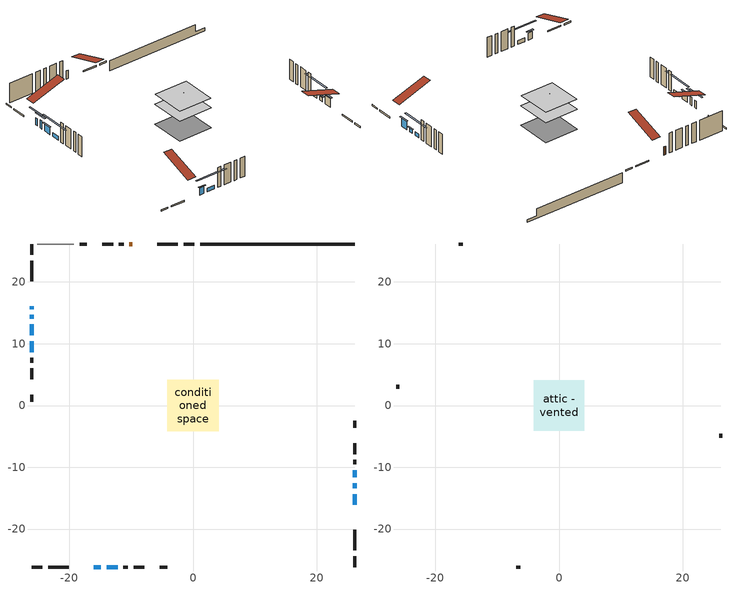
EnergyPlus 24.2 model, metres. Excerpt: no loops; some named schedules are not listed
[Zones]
conditioned space
 floor adiabatic (AdiabaticFloorConstruction): -4.2,-4.2 -4.2,4.2 4.2,4.2 4.2,-4.2 z3.66
 floor foundation (Slab1 construction): -4.21,-4.21 -4.21,4.21 4.21,4.21 4.21,-4.21 z-1.22
 wall outside (RimJoist1 construction): 0.23,26.15 -1.52,26.15 / -26.15,-26.15 -24.4,-26.15 / -26.15,26.15 -26.15,24.4 / 26.15,-26.15 26.15,-24.4 z1.22:1.52
 wall outside (RimJoist2 construction): -2.45,26.15 -5.82,26.15 / -23.47,-26.15 -20.1,-26.15 / -26.15,23.47 -26.15,20.1 / 26.15,-23.47 26.15,-20.1 z1.22:1.52
 wall outside (AdiabaticWallConstruction 1): -9.83,26.15 -10.32,26.15 z1.22:3.25
 wall outside (AdiabaticWallConstruction): -26.15,16.09 -26.15,15.58 / -26.15,13.12 -26.15,11.34 / -16.09,-26.15 -14.92,-26.15 z1.22:2.95; -26.15,14.66 -26.15,14.04 z1.22:3.25; 26.15,-16.09 26.15,-14.36 z1.22:3.28; 26.15,-13.44 26.15,-12.57 / 26.15,-11.65 26.15,-10.48 / -14,-26.15 -12.22,-26.15 / -26.15,10.41 -26.15,8.63 z1.22:2.14
 wall outside (Wall1 construction): -11.25,26.15 -12,26.15 / -11.29,-26.15 -10.54,-26.15 / -26.15,7.7 -26.15,6.95 / 26.15,-9.55 26.15,-8.8 z1.22:6.1
 wall outside (Wall2 construction): -12.93,26.15 -14.66,26.15 / -9.61,-26.15 -7.88,-26.15 / -26.15,6.02 -26.15,4.29 / 26.15,-7.87 26.15,-6.13 z1.22:6.1
 wall outside (Wall5 construction): -17.18,26.15 -18.34,26.15 / -5.36,-26.15 -4.2,-26.15 / -26.15,1.78 -26.15,0.61 / 26.15,-3.62 26.15,-2.45 z1.22:6.1
 wall foundation (FoundationWall1 construction): 1.16,26.15,-1.22 1.16,26.15,1.22 23.65,26.15,1.22 23.65,26.15,-0.51 26.15,26.15,-0.51 26.15,26.15,-1.22
 wall adiabatic (Wall6 construction): -19.27,26.15 -25.22,26.15 z1.22:6.1
 window (WindowConstruction 5): -26.15,16.09 -26.15,15.58 z1.22:2.95
 window (WindowConstruction): -26.15,14.65 -26.15,14.05 z1.22:3.25
 window (WindowConstruction 1): -26.15,13.12 -26.15,11.34 z1.22:2.95
 window (WindowConstruction 2): -16.09,-26.15 -14.93,-26.15 z1.22:2.95
 window (WindowConstruction 3): 26.15,-16.09 26.15,-14.36 z1.22:3.28
 window (WindowConstruction 4): 26.15,-13.44 26.15,-12.57 z1.22:2.13
 window (WindowConstruction 6): 26.15,-11.64 26.15,-10.48 z1.22:2.13
 window (WindowConstruction 7): -14,-26.15 -12.22,-26.15 z1.22:2.13
 window (WindowConstruction 8): -26.15,10.41 -26.15,8.63 z1.22:2.13
 door (Door): -9.83,26.15 -10.32,26.15 z1.22:3.25
 ceiling adiabatic (AdiabaticFloorConstruction): 4.2,-4.2 4.2,4.2 -4.2,4.2 -4.2,-4.2 z3.66
attic - vented
 floor to conditioned space (Floor1 construction Reversed): -4.09,-4.09 -4.09,4.09 4.09,4.09 4.09,-4.09 z6.1
 floor to conditioned space (Floor2 construction Reversed): -1,-1 -1,1 1,1 1,-1 z6.1
 wall outside (Wall3 construction): -15.59,26.15 -16.25,26.15 / -6.95,-26.15 -6.29,-26.15 / -26.15,3.36 -26.15,2.71 / 26.15,-5.21 26.15,-4.55 z1.22:6.1
 roof outside (Roof1 construction): -8.9,26.15,6.1 -8.9,18,8.81 -6.75,18,8.81 -6.75,26.15,6.1; -17.02,-26.15,6.1 -17.02,-18,8.81 -19.17,-18,8.81 -19.17,-26.15,6.1; -26.15,17.02,6.1 -18,17.02,8.81 -18,19.17,8.81 -26.15,19.17,6.1; 26.15,-17.02,6.1 18,-17.02,8.81 18,-19.17,8.81 26.15,-19.17,6.1
shading: -26.15,13.76 -26.15,17.92 -26.45,17.92 -26.45,13.76 z4.78; -26.15,12.83 -26.15,15.87 -26.45,15.87 -26.45,12.83 z4.47; -26.15,11.04 -26.15,13.42 -26.45,13.42 -26.45,11.04 z3.25; -14.63,-26.15 -16.39,-26.15 -16.39,-26.45 -14.63,-26.45 z3.25; 26.15,-14.07 26.15,-16.39 26.45,-16.39 26.45,-14.07 z3.58; 26.15,-12.27 26.15,-13.73 26.45,-13.73 26.45,-12.27 z2.43; 26.15,-7.43 26.15,-14.7 26.45,-14.7 26.45,-7.43 z5.19; -9.17,-26.15 -17.05,-26.15 -17.05,-26.45 -9.17,-26.45 z5.19; -26.15,5.58 -26.15,13.46 -26.45,13.46 -26.45,5.58 z5.19
[Building]
Building 1: Terrain=Suburbs
[Site:Location]
Quebec Intl AP_QC: Latitude {deg}=46.8; Longitude {deg}=-71.38; Time Zone {hr}=-5; Elevation {m}=74; Keep Site Location Information=Yes
[Site:GroundTemperature:Shallow]
0.0108218, -2.24938, -2.43038, -1.3578, 2.94801, 7.23376, 10.9493, 13.303, 13.5029, 11.5886, 7.96783, 3.81355
[Site:WaterMainsTemperature]
Calculation Method=Schedule; Temperature Schedule=mains temperature schedule
[Material] Roughness=Rough; Thermal Absorptance=0.9
Name | Thickness {m} | Conductivity {W/m-K} | Density {kg/m3} | Specific Heat {J/kg-K} | Solar Absorptance | Visible Absorptance
asphalt or fiberglass shingles | 0.00635 | 0.162714 | 1121.4 | 1465.45 | 0.4 | 0.4
ceiling loosefill ins | 0.254 | 0.0480833 | 16.02 | 1046.75 | 0.7 | 0.7
ceiling stud and cavity | 0.1397 | 0.181965 | 65.682 | 1177.47 | 0.7 | 0.7
ceiling stud and cavity 1 | 0.1397 | 0.193504 | 65.682 | 1177.47 | 0.7 | 0.7
concrete 4.0 in. | 0.1016 | 1.803125 | 2242.8 | 837.4 | 0.7 | 0.7
concrete 8.0 in. | 0.2032 | 1.803125 | 2242.8 | 837.4 | 0.7 | 0.7
door material | 0.04445 | 0.053851 | 512.64 | 1214.23 | 0.7 | 0.7
exterior vertical ins | 0.0536725 | 0.029427 | 32.04 | 1214.23 | 0.7 | 0.7
floor covering | 0.0127 | 0.0433444 | 54.468 | 1339.84 | 0.6 | 0.6
floor rigid ins; wall rigid ins 2 | 0.512978 | 0.029427 | 32.04 | 1214.23 | 0.7 | 0.7
floor stud and cavity | 0.1397 | 1.75129 | 37.0049 | 1207.88 | 0.7 | 0.7
furniture material conditioned space 1 | 0.1524 | 0.115458 | 640.8 | 1214.23 | 0.6 | 0.6
gypsum board | 0.0127 | 0.160291 | 801 | 837.4 | 0.6 | 0.6
gypsum board 1 | 0.00254 | 0.160291 | 801 | 837.4 | 0.6 | 0.6
gypsum board 2 | 0.0127 | 0.160291 | 801 | 837.4 | 0.7 | 0.7
osb sheathing 0.5 in. | 0.0127 | 0.115458 | 512.64 | 1214.23 | 0.7 | 0.7
osb sheathing 0.75 in. | 0.01905 | 0.115458 | 512.64 | 1214.23 | 0.7 | 0.7
osb sheathing 2.0 in. | 0.0508 | 0.115458 | 512.64 | 1214.23 | 0.7 | 0.7
rim joist rigid ins | 0.051816 | 0.029427 | 32.04 | 1214.23 | 0.7 | 0.7
rim joist stud and cavity | 0.0508 | 0.0373908 | 125.044 | 1163.47 | 0.6 | 0.6
rim joist stud and cavity 1 | 0.0508 | 0.0440068 | 125.044 | 1163.47 | 0.6 | 0.6
slab rigid ins | 0.0259096 | 0.029427 | 32.04 | 1214.23 | 0.7 | 0.7
wall rigid ins | 0.103632 | 0.029427 | 32.04 | 1214.23 | 0.7 | 0.7
wall rigid ins 1 | 0.103632 | 0.029427 | 32.04 | 1214.23 | 0.4 | 0.4
wall stud and cavity | 0.1397 | 0.344961 | 139.0536 | 1170.24 | 0.7 | 0.7
wall stud and cavity 1 | 0.1397 | 0.532503 | 139.0536 | 1170.24 | 0.7 | 0.7
wall stud and cavity 2 | 0.0889 | 6.1454 | 50.32683 | 1063.81 | 0.6 | 0.6
wall stud and cavity 3 | 0.0889 | 0.508402 | 50.32683 | 1063.81 | 0.7 | 0.7
wall stud and cavity 4 | 0.1397 | 0.328472 | 139.0536 | 1170.24 | 0.7 | 0.7
wall stud and cavity 5 | 0.0889 | 0.380278 | 52.3479 | 1209.89 | 0.7 | 0.7
wall stud and cavity 6 | 0.0889 | 0.391764 | 83.0341 | 1211.67 | 0.7 | 0.7
wood siding | 0.0254 | 0.102417 | 544.68 | 1172.36 | 0.4 | 0.4
wood siding 1 | 0.00254 | 0.102417 | 544.68 | 1172.36 | 0.4 | 0.4
wood siding 2; wood siding 3; wood siding 4 | 0.0254 | 0.102417 | 544.68 | 1172.36 | 0.7 | 0.7
[WindowMaterial:SimpleGlazingSystem]
Name | U-Factor {W/m2-K} | Solar Heat Gain Coefficient
WindowMaterial | 2.975272 | 0.55
WindowMaterial 1 | 2.90203 | 0.65
WindowMaterial 2 | 2.9219 | 0.62
WindowMaterial 3 | 2.97754 | 0.59
WindowMaterial 4 | 2.969594 | 0.55
WindowMaterial 5 | 2.97981 | 0.61
WindowMaterial 6 | 2.95426 | 0.57
WindowMaterial 7 | 2.938365 | 0.6
[Construction]
AdiabaticFloorConstruction: floor stud and cavity, floor rigid ins, osb sheathing 0.75 in., floor covering
AdiabaticWallConstruction: wood siding 3, wall rigid ins 2, wall stud and cavity 5, gypsum board
AdiabaticWallConstruction 1: wood siding 4, wall rigid ins 2, wall stud and cavity 5, gypsum board
Door: door material
Floor1 construction Reversed: gypsum board, ceiling stud and cavity, ceiling loosefill ins
Floor2 construction Reversed: gypsum board, ceiling stud and cavity 1, ceiling loosefill ins
FoundationWall1 construction: concrete 8.0 in., gypsum board 2
furniture construction conditioned space 1: furniture material conditioned space 1
PartitionWallConstruction: gypsum board, wall stud and cavity 6, gypsum board
RimJoist1 construction: wood siding 2, rim joist rigid ins, osb sheathing 2.0 in., rim joist stud and cavity
RimJoist2 construction: wood siding 2, rim joist rigid ins, osb sheathing 2.0 in., rim joist stud and cavity 1
Roof1 construction: asphalt or fiberglass shingles
Slab1 construction: slab rigid ins, concrete 4.0 in.
Wall1 construction: wood siding, wall rigid ins, osb sheathing 0.5 in., wall stud and cavity, gypsum board
Wall2 construction: wood siding, wall rigid ins, osb sheathing 0.5 in., wall stud and cavity 1, gypsum board
Wall3 construction: wood siding 1, wall stud and cavity 2
Wall5 construction: wood siding 1, wall stud and cavity 3, gypsum board 1
Wall6 construction: wall rigid ins 1, osb sheathing 0.5 in., wall stud and cavity 4, gypsum board
WindowConstruction: WindowMaterial
WindowConstruction 1: WindowMaterial 1
WindowConstruction 2: WindowMaterial 2
WindowConstruction 3: WindowMaterial 3
WindowConstruction 4: WindowMaterial 4
WindowConstruction 5: WindowMaterial 5
WindowConstruction 6: WindowMaterial 6
WindowConstruction 7; WindowConstruction 8: WindowMaterial 7
[Zone] Multiplier=1; Part of Total Floor Area=Yes
Name | Volume {m3}
attic - vented | 31.5176
conditioned space | 385.4
[Space]
Name | Zone | Volume {m3}
attic - vented 1 | attic - vented | 31.5176
conditioned space 1 | conditioned space | 385.4
[ZoneInfiltration:EffectiveLeakageArea]
infil attic - vented 1: Zone or Space=attic - vented 1; Schedule=Always On Discrete; Effective Air Leakage Area {cm2}=2620.8; Stack Coefficient=0.000528109; Wind Coefficient=1.55268e-05
[ZoneMixing]
whole house fan mix: Zone or Space=attic - vented; Schedule=Always On Continuous; Design Flow Rate Calculation Method=Flow/Zone; Design Flow Rate {m3/s}=0; Source Zone or Space=conditioned space
[SurfaceProperty:ExposedFoundationPerimeter]
Slab1: Exposed Perimeter Calculation Method=TotalExposedPerimeter; Total Exposed Perimeter {m}=24.994
[InternalMass] Zone or ZoneList=conditioned space; Space or SpaceList=conditioned space 1
Name | Construction | Surface Area {m2}
furniture mass conditioned space 1 | furniture construction conditioned space 1 | 56.5801
partition wall mass | PartitionWallConstruction | 141.45
[Lights]
interior lighting: Zone or ZoneList or Space or SpaceList=conditioned space 1; Schedule=interior lighting schedule; Design Level Calculation Method=LightingLevel; Lighting Level {W}=343.2; Return Air Fraction=0; Fraction Radiant=0.6; Fraction Visible=0.2; Fraction Replaceable=1
[People]
occupants: Zone or ZoneList or Space or SpaceList=conditioned space 1; Number of People Schedule=occupants schedule; Number of People Calculation Method=People; Number of People=3; Fraction Radiant=0.314171; Sensible Heat Fraction=0.56303; Activity Level Schedule=occupants activity schedule; Carbon Dioxide Generation Rate {m3/s-W}=0; Enable ASHRAE 55 Comfort Warnings=No; Mean Radiant Temperature Calculation Type=EnclosureAveraged
[ElectricEquipment] Zone or ZoneList or Space or SpaceList=conditioned space 1; Design Level Calculation Method=EquipmentLevel
Name | Schedule | Design Level {W} | Fraction Latent | Fraction Radiant | Fraction Lost
clothes dryer | clothes dryer schedule | 140.772 | 0.015 | 0.081 | 0.85
clothes washer | clothes washer schedule | 32.1985 | 0.03 | 0.162 | 0.7
cooking range | cooking range schedule | 208.969 | 0.08 | 0.432 | 0.2
dishwasher | dishwasher schedule | 66.8632 | 0.3 | 0.18 | 0.4
fridge | fridge schedule | 72.9452 | 0 | 0.6 | 0
mech vent bath fan 0 | mech vent bath fan 0 schedule | 25.1 | 0 | 0 | 1
mech vent bath fan 1 | mech vent bath fan 1 schedule | 25.1 | 0 | 0 | 1
mech vent house fan | mech vent house fan schedule | 0.95 | 0 | 0 | 1
mech vent house fan cfis | mech vent house fan cfis schedule | 0 | 0 | 0 | 0
mech vent range fan 0 | mech vent range fan 0 schedule | 57 | 0 | 0 | 1
misc plug loads | misc plug loads schedule | 494.7 | 0.045 | 0.513 | 0.1
whole house fan | Always On Discrete | 0 | 0 | 0 | 1
[OtherEquipment] Zone or ZoneList or Space or SpaceList=conditioned space 1; Design Level Calculation Method=EquipmentLevel
Name | Fuel Type | Schedule | Design Level {W} | Fraction Latent | Fraction Radiant | Fraction Lost
clothes dryer 1 | Electricity | clothes dryer schedule | 0 | 0.015 | 0.081 | 0.85
cooking range 1 | Electricity | cooking range schedule | 0 | 0.08 | 0.432 | 0.2
general water use latent | None | general water use schedule | 59.3978 | 1 | 0 | 0
general water use sensible | None | general water use schedule | -58.539 | 0 | 0.6 | 0
mech vent house fan latent load | None | Always On Discrete | 0 | 1 | 0 | 0
mech vent house fan sensible load | None | Always On Discrete | 0 | 0 | 0 | 0
water heater energy adjustment1 | Electricity | Always On Discrete | 0.01 | 0 | 0 | 1
[ZoneInfiltration:DesignFlowRate] Zone or ZoneList or Space or SpaceList=conditioned space 1; Schedule=Always On Discrete; Design Flow Rate Calculation Method=Flow/Zone; Design Flow Rate {m3/s}=0
infil flow; natural vent flow; whole house fan flow
[ZoneControl:Thermostat]
conditioned space Thermostat: Zone or ZoneList=conditioned space; Control Type Schedule=conditioned space Thermostat Schedule; Control 1=conditioned space temperature setpoint; Temperature Difference Between Cutout And Setpoint {deltaC}=0
[ZoneHVAC:Baseboard:Convective:Electric]
electric baseboard: Availability Schedule=Always On Discrete; Heating Design Capacity {W}=9173.12; Efficiency=1
[AirLoopHVAC:UnitarySystem]
unit heater unitary system: Control Type=Load; Controlling Zone or Thermostat Location=conditioned space; Dehumidification Control Type=None; Availability Schedule=Always On Discrete; Supply Fan=unit heater supply fan; Fan Placement=BlowThrough; Supply Air Fan Operating Mode Schedule=unit heater auto fan schedule; Heating Coil=unit heater htg coil; DX Heating Coil Sizing Ratio=1; Use DOAS DX Cooling Coil=No; Minimum Supply Air Temperature {C}=2; Latent Load Control=SensibleOnlyLoadControl; Cooling Supply Air Flow Rate Method=None; Heating Supply Air Flow Rate Method=SupplyAirFlowRate; Heating Supply Air Flow Rate {m3/s}=0.00141584; No Load Supply Air Flow Rate Method=SupplyAirFlowRate; No Load Supply Air Flow Rate {m3/s}=0; No Load Supply Air Flow Rate Control Set To Low Speed=Yes; Maximum Supply Air Temperature {C}=48.8889; Maximum Outdoor Dry-Bulb Temperature for Supplemental Heater Operation {C}=21; Ancillary On-Cycle Electric Power {W}=0; Ancillary Off-Cycle Electric Power {W}=0
[Fan:SystemModel]
unit heater supply fan: Availability Schedule=Always On Discrete; Design Maximum Air Flow Rate {m3/s}=0.00141584; Speed Control Method=Discrete; Electric Power Minimum Flow Rate Fraction=0.2; Design Pressure Rise {Pa}=500; Motor Efficiency=1; Motor In Air Stream Fraction=1; Design Electric Power Consumption {W}=Autosize; Design Power Sizing Method=PowerPerFlow; Electric Power Per Unit Flow Rate {W/(m3/s)}=1e-06; Electric Power Per Unit Flow Rate Per Unit Pressure {W/((m3/s)-Pa)}=1.66667; Fan Total Efficiency=0.7; Motor Loss Radiative Fraction=0; Number of Speeds=1; Speed Flow Fraction 1=1; Speed Electric Power Fraction 1=1
[Coil:Heating:Fuel]
unit heater htg coil: Availability Schedule=Always On Discrete; Fuel Type=OtherFuel1; Burner Efficiency=0.3; Nominal Capacity {W}=0.293071; On Cycle Parasitic Electric Load {W}=0; Off Cycle Parasitic Fuel Load {W}=0
[Zone equipment]
conditioned space: electric baseboard, unit heater unitary system
[Foundation:Kiva]
Foundation Kiva 1: Initial Indoor Air Temperature {C}=18; Wall Height Above Grade {m}=1.21999; Wall Depth Below Slab {m}=0.2032; Custom Block Material Name 1=exterior vertical ins; Custom Block Depth 1 {m}=2.43998; Custom Block X Position 1 {m}=0.2159; Custom Block Z Position 1 {m}=0
[Foundation:Kiva:Settings]
Soil Conductivity {W/m-K}=0.849921; Soil Density {kg/m3}=1842.3; Soil Specific Heat {J/kg-K}=418.7; Ground Solar Absorptivity=0.9; Ground Thermal Absorptivity=0.9; Ground Surface Roughness {m}=0.03; Far-Field Width {m}=40; Deep-Ground Boundary Condition=ZeroFlux; Deep-Ground Depth {m}=40; Minimum Cell Dimension {m}=0.2; Maximum Cell Growth Coefficient=3; Simulation Timestep=Timestep
[Exterior:Lights]
exterior lighting: Schedule=exterior lighting schedule; Design Level {W}=75.6
[EnergyManagementSystem:GlobalVariable]
infil_program_Qfan
infil_program_Qinf
natural_vent_program_Qnv
natural_vent_program_Qwhf
[EnergyManagementSystem:Sensor]
Name | Output:Variable or Output:Meter Index Key | Output:Variable or Output:Meter
airflow_gain | infil flow | Infiltration Sensible Heat Gain Energy
airflow_gain_1 | natural vent flow | Infiltration Sensible Heat Gain Energy
airflow_gain_2 | whole house fan flow | Infiltration Sensible Heat Gain Energy
airflow_loss | infil flow | Infiltration Sensible Heat Loss Energy
airflow_loss_1 | natural vent flow | Infiltration Sensible Heat Loss Energy
airflow_loss_2 | whole house fan flow | Infiltration Sensible Heat Loss Energy
clg_load_cond |  | Cooling:EnergyTransfer:Zone:CONDITIONED SPACE
clg_sp_s; clg_sp_s_1 | cooling setpoint | Schedule Value
clothes_dryer_exhaust_0_sch_s | clothes dryer exhaust 0 schedule | Schedule Value
conditioned_space_clg_unmet_s | conditioned space | Zone Cooling Setpoint Not Met Time
conditioned_space_htg_unmet_s | conditioned space | Zone Heating Setpoint Not Met Time
cool_season | cooling season schedule | Schedule Value
fridge_tin_s | conditioned space | Zone Mean Air Temperature
htg_load_cond |  | Heating:EnergyTransfer:Zone:CONDITIONED SPACE
htg_sp_s; htg_sp_s_1 | heating setpoint | Schedule Value
ig_ee_conv | clothes dryer | Electric Equipment Convective Heating Energy
ig_ee_conv_2 | cooking range | Electric Equipment Convective Heating Energy
ig_ee_conv_4 | fridge | Electric Equipment Convective Heating Energy
ig_ee_conv_5 | misc plug loads | Electric Equipment Convective Heating Energy
ig_ee_conv_6 | whole house fan | Electric Equipment Convective Heating Energy
ig_ee_rad | clothes dryer | Electric Equipment Radiant Heating Energy
ig_ee_rad_2 | cooking range | Electric Equipment Radiant Heating Energy
ig_ee_rad_4 | fridge | Electric Equipment Radiant Heating Energy
ig_ee_rad_5 | misc plug loads | Electric Equipment Radiant Heating Energy
ig_ee_rad_6 | whole house fan | Electric Equipment Radiant Heating Energy
ig_lgt_conv | interior lighting | Lights Convective Heating Energy
ig_lgt_rad | interior lighting | Lights Radiant Heating Energy
ig_lgt_vis | interior lighting | Lights Visible Radiation Heating Energy
ig_oe_conv | clothes dryer 1 | Other Equipment Convective Heating Energy
ig_oe_conv_1 | cooking range 1 | Other Equipment Convective Heating Energy
ig_oe_conv_2 | general water use latent | Other Equipment Convective Heating Energy
ig_oe_conv_3 | general water use sensible | Other Equipment Convective Heating Energy
ig_oe_conv_4 | water heater energy adjustment1 | Other Equipment Convective Heating Energy
ig_oe_rad | clothes dryer 1 | Other Equipment Radiant Heating Energy
ig_oe_rad_1 | cooking range 1 | Other Equipment Radiant Heating Energy
ig_oe_rad_2 | general water use latent | Other Equipment Radiant Heating Energy
ig_oe_rad_3 | general water use sensible | Other Equipment Radiant Heating Energy
ig_oe_rad_4 | water heater energy adjustment1 | Other Equipment Radiant Heating Energy
ig_ppl_conv | occupants | People Convective Heating Energy
ig_ppl_rad | occupants | People Radiant Heating Energy
im_conv | furniture mass conditioned space 1 | Surface Inside Face Convection Heat Gain Energy
im_conv_1 | partition wall mass | Surface Inside Face Convection Heat Gain Energy
im_ig | furniture mass conditioned space 1 | Surface Inside Face Internal Gains Radiation Heat Gain Energy
im_ig_1 | partition wall mass | Surface Inside Face Internal Gains Radiation Heat Gain Energy
im_lgt | furniture mass conditioned space 1 | Surface Inside Face Lights Radiation Heat Gain Energy
im_lgt_1 | partition wall mass | Surface Inside Face Lights Radiation Heat Gain Energy
im_sol | furniture mass conditioned space 1 | Surface Inside Face Solar Radiation Heat Gain Energy
im_sol_1 | partition wall mass | Surface Inside Face Solar Radiation Heat Gain Energy
im_surf | furniture mass conditioned space 1 | Surface Inside Face Net Surface Thermal Radiation Heat Gain Energy
im_surf_1 | partition wall mass | Surface Inside Face Net Surface Thermal Radiation Heat Gain Energy
mech_vent_bath_fan_0_sch_s | mech vent bath fan 0 schedule | Schedule Value
mech_vent_bath_fan_1_sch_s | mech vent bath fan 1 schedule | Schedule Value
mech_vent_range_fan_0_sch_s | mech vent range fan 0 schedule | Schedule Value
mv_conv | mech vent bath fan 0 | Electric Equipment Convective Heating Energy
mv_conv_1 | mech vent bath fan 1 | Electric Equipment Convective Heating Energy
mv_conv_2 | mech vent house fan | Electric Equipment Convective Heating Energy
mv_conv_3 | mech vent house fan cfis | Electric Equipment Convective Heating Energy
mv_conv_4 | mech vent range fan 0 | Electric Equipment Convective Heating Energy
mv_conv_5 | mech vent house fan latent load | Other Equipment Convective Heating Energy
mv_conv_6 | mech vent house fan sensible load | Other Equipment Convective Heating Energy
mv_rad | mech vent bath fan 0 | Electric Equipment Radiant Heating Energy
mv_rad_1 | mech vent bath fan 1 | Electric Equipment Radiant Heating Energy
mv_rad_2 | mech vent house fan | Electric Equipment Radiant Heating Energy
mv_rad_3 | mech vent house fan cfis | Electric Equipment Radiant Heating Energy
mv_rad_4 | mech vent range fan 0 | Electric Equipment Radiant Heating Energy
mv_rad_5 | mech vent house fan latent load | Other Equipment Radiant Heating Energy
mv_rad_6 | mech vent house fan sensible load | Other Equipment Radiant Heating Energy
natural_vent_s | natural vent schedule | Schedule Value
out_pb_s |  | Site Outdoor Air Barometric Pressure
out_wt_s |  | Site Outdoor Air Humidity Ratio
site_vw_s |  | Site Wind Speed
ss_back_out | Window1 | Surface Window Shortwave from Zone Back Out Window Heat Transfer Rate
ss_back_out_1 | Window2 | Surface Window Shortwave from Zone Back Out Window Heat Transfer Rate
ss_back_out_2 | Window3 | Surface Window Shortwave from Zone Back Out Window Heat Transfer Rate
ss_back_out_3 | Window4 | Surface Window Shortwave from Zone Back Out Window Heat Transfer Rate
ss_back_out_4 | Window5 | Surface Window Shortwave from Zone Back Out Window Heat Transfer Rate
ss_back_out_5 | Window6 | Surface Window Shortwave from Zone Back Out Window Heat Transfer Rate
ss_back_out_6 | Window7 | Surface Window Shortwave from Zone Back Out Window Heat Transfer Rate
ss_back_out_7 | Window8 | Surface Window Shortwave from Zone Back Out Window Heat Transfer Rate
ss_back_out_8 | Window9 | Surface Window Shortwave from Zone Back Out Window Heat Transfer Rate
ss_conv | Door1 | Surface Inside Face Convection Heat Gain Energy
ss_conv_1 | Window1 | Surface Inside Face Convection Heat Gain Energy
ss_conv_2 | Window2 | Surface Inside Face Convection Heat Gain Energy
ss_conv_3 | Window3 | Surface Inside Face Convection Heat Gain Energy
ss_conv_4 | Window4 | Surface Inside Face Convection Heat Gain Energy
ss_conv_5 | Window5 | Surface Inside Face Convection Heat Gain Energy
ss_conv_6 | Window6 | Surface Inside Face Convection Heat Gain Energy
ss_conv_7 | Window7 | Surface Inside Face Convection Heat Gain Energy
ss_conv_8 | Window8 | Surface Inside Face Convection Heat Gain Energy
ss_conv_9 | Window9 | Surface Inside Face Convection Heat Gain Energy
ss_ig | Door1 | Surface Inside Face Internal Gains Radiation Heat Gain Energy
ss_ig_1 | Window1 | Surface Inside Face Internal Gains Radiation Heat Gain Energy
ss_ig_2 | Window2 | Surface Inside Face Internal Gains Radiation Heat Gain Energy
ss_ig_3 | Window3 | Surface Inside Face Internal Gains Radiation Heat Gain Energy
ss_ig_4 | Window4 | Surface Inside Face Internal Gains Radiation Heat Gain Energy
ss_ig_5 | Window5 | Surface Inside Face Internal Gains Radiation Heat Gain Energy
ss_ig_6 | Window6 | Surface Inside Face Internal Gains Radiation Heat Gain Energy
ss_ig_7 | Window7 | Surface Inside Face Internal Gains Radiation Heat Gain Energy
ss_ig_8 | Window8 | Surface Inside Face Internal Gains Radiation Heat Gain Energy
ss_ig_9 | Window9 | Surface Inside Face Internal Gains Radiation Heat Gain Energy
ss_lgt | Door1 | Surface Inside Face Lights Radiation Heat Gain Energy
ss_sol | Door1 | Surface Inside Face Solar Radiation Heat Gain Energy
ss_surf | Door1 | Surface Inside Face Net Surface Thermal Radiation Heat Gain Energy
ss_surf_1 | Window1 | Surface Inside Face Net Surface Thermal Radiation Heat Gain Energy
ss_surf_2 | Window2 | Surface Inside Face Net Surface Thermal Radiation Heat Gain Energy
ss_surf_3 | Window3 | Surface Inside Face Net Surface Thermal Radiation Heat Gain Energy
ss_surf_4 | Window4 | Surface Inside Face Net Surface Thermal Radiation Heat Gain Energy
ss_surf_5 | Window5 | Surface Inside Face Net Surface Thermal Radiation Heat Gain Energy
ss_surf_6 | Window6 | Surface Inside Face Net Surface Thermal Radiation Heat Gain Energy
ss_surf_7 | Window7 | Surface Inside Face Net Surface Thermal Radiation Heat Gain Energy
ss_surf_8 | Window8 | Surface Inside Face Net Surface Thermal Radiation Heat Gain Energy
ss_surf_9 | Window9 | Surface Inside Face Net Surface Thermal Radiation Heat Gain Energy
ss_trans_in | Window1 | Surface Window Transmitted Solar Radiation Rate
